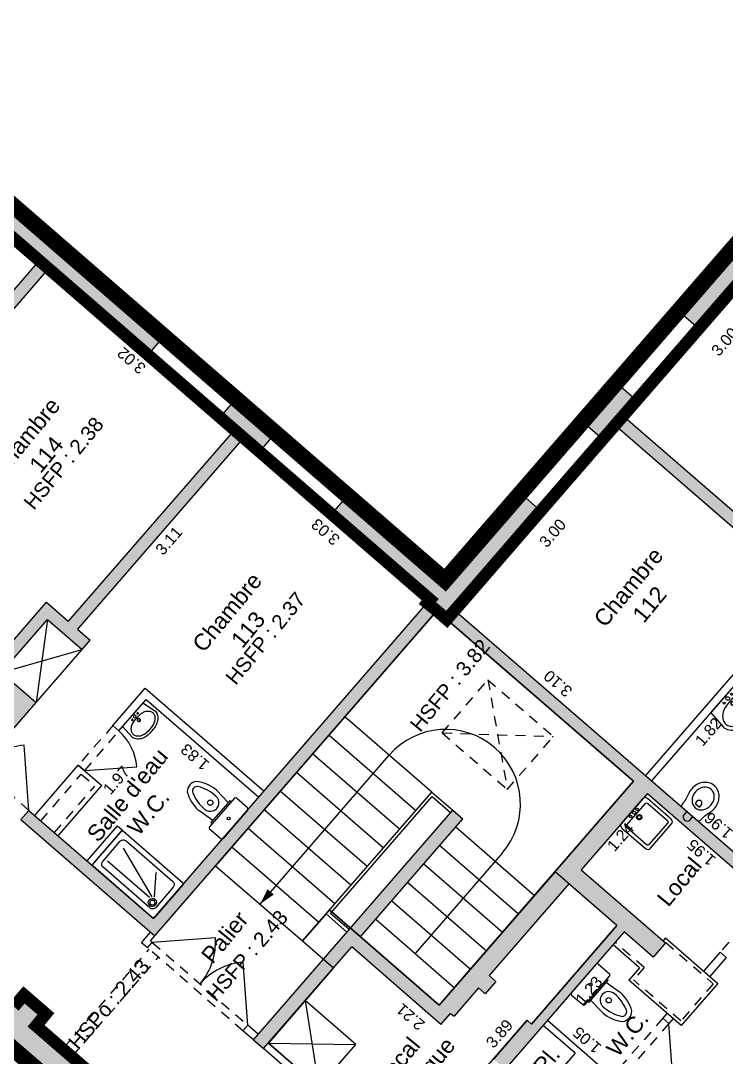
# Model space of a CAD drawing. Header units: metres. Extents: x 1653866.1 to 1653952.6, y 8210294.1 to 8210389.6.
# Drawn here: x 1653889.48 to 1653898.13, y 8210320.98 to 8210333.7 of the extents above; entities that cross this region are included whole.
import ezdxf
from ezdxf.enums import TextEntityAlignment as Align

# ---------------------------------------------------------------- set-up
doc = ezdxf.new("R2010")
doc.units = ezdxf.units.M
doc.header["$PDMODE"] = 32
doc.header["$PDSIZE"] = -0.5
doc.linetypes.add('AXES', pattern=[2, 1.25, -0.25, 0.25, -0.25])
doc.linetypes.add('CACHE2', pattern=[0.1875, 0.125, -0.0625])
for name, color, linetype in [('GEX_BAT_allege', 161, 'Continuous'), ('GEX_BAT_cloison', 2, 'Continuous'), ('GEX_BAT_cloison_vitree', 141, 'Continuous'), ('GEX_BAT_escalier_rampe', 6, 'Continuous'), ('GEX_BAT_fenetre', 4, 'Continuous'), ('GEX_BAT_fenetre_de_toit', 3, 'CACHE2'), ('GEX_BAT_gaine_tremie', 13, 'Continuous'), ('GEX_BAT_garde_corps', 181, 'Continuous'), ('GEX_BAT_linteau_cloison', 3, 'CACHE2'), ('GEX_BAT_linteau_mur', 6, 'CACHE2'), ('GEX_BAT_mur', 1, 'Continuous'), ('GEX_BAT_placard', 21, 'Continuous'), ('GEX_BAT_poutre', 32, 'CACHE2'), ('GEX_MEP_txt_cot_alti', 51, 'Continuous'), ('GEX_MEP_txt_cot_plani', 30, 'Continuous'), ('GEX_MEP_txt_designation', 7, 'Continuous'), ('GEX_MEP_txt_divers', 7, 'Continuous')]:
    doc.layers.add(name, color=color, linetype=linetype)
for name, color, linetype, true_color in [('GEX_EDS_sdp_1-habitation', 1, 'AXES', 0xff0000), ('GEX_EDS_sdp_2-tremie', 7, 'Continuous', 0xffff7f), ('GEX_EDS_sdp_7-lt', 150, 'Continuous', 0x007fff), ('GEX_EDS_shob_contour', 1, 'Continuous', 0xff0000), ('GEX_EDS_shob_tremie', 7, 'Continuous', 0xffff7f), ('GEX_EQU_sanitaire', 9, 'Continuous', 0x808080), ('GEX_MEP_mur_pochage', 7, 'Continuous', 0x999999), ('GEX_MEP_ouvrant_porte', 9, 'Continuous', 0x808080)]:
    doc.layers.add(name, color=color, linetype=linetype, true_color=true_color)
doc.styles.add('G100TXT-cote', font='swissl.ttf')
doc.styles.add('G100TXT-droit', font='swissl.ttf', dxfattribs={"height": 0.2})
doc.styles.add('G100TXT-italic', font='swissli.ttf', dxfattribs={"height": 0.14})
doc.styles.add('G50TXT-italic', font='swissli.ttf')
doc.dimstyles.new('G100COT-libre', dxfattribs={"dimtxt": 0.14, "dimasz": 0.18, "dimexe": 0.18, "dimexo": 0.2, "dimgap": 0.09, "dimtad": 0, "dimzin": 0, "dimdsep": 46, "dimtxsty": 'G100TXT-cote', "dimblk1": 'OBLIQUE', "dimblk2": 'OBLIQUE', "dimsah": 1, "dimcen": 0.09, "dimse1": 1, "dimse2": 1, "dimsd1": 1, "dimsd2": 1, "dimclrd": 252, "dimaunit": 2, "dimadec": 3, "dimazin": 0, "dimtfac": 1, "dimtix": 1, "dimtofl": 0, "dimtmove": 0, "dimatfit": 3, "dimldrblk": 'OBLIQUE', "dimfxl": 0.18, "dimtolj": 1, "dimtzin": 0, "dimarcsym": 0})

# ---------------------------------------------------------------- blocks, each defined once
blk = doc.blocks.new('*D131')
at = {"layer": 'Defpoints', "color": 0, "transparency": 16777216}
for p in [(1653899.381, 8210330.644), (1653897.133, 8210328.629), (1653897.418, 8210328.381)]:
    blk.add_point(p, dxfattribs=at)
at = {"layer": 'GEX_MEP_txt_cot_plani', "color": 0, "transparency": 16777216, "insert": (1653898.114, 8210329.76), "char_height": 0.14, "attachment_point": 5, "rotation": 49.0604, "style": 'G100TXT-cote'}
blk.add_mtext('\\A1;3.00', dxfattribs=at)
blk = doc.blocks.new('_OBLIQUE')
at = {"color": 0, "linetype": 'ByBlock'}
blk.add_line((-0.5, -0.5), (0.5, 0.5), dxfattribs=at)
blk = doc.blocks.new('*D132')
at = {"layer": 'Defpoints', "color": 0, "transparency": 16777216}
for p in [(1653896.767, 8210328.734), (1653896.985, 8210328.545), (1653894.801, 8210326.468)]:
    blk.add_point(p, dxfattribs=at)
at = {"layer": 'GEX_MEP_txt_cot_plani', "color": 0, "transparency": 16777216, "insert": (1653896.003, 8210327.412), "char_height": 0.14, "attachment_point": 5, "rotation": 49.0604, "style": 'G100TXT-cote'}
blk.add_mtext('\\A1;3.00', dxfattribs=at)
blk = doc.blocks.new('WC_sr')
at = {"layer": 'GEX_EQU_sanitaire'}
blk.add_lwpolyline([(-0.05, -0.1), (-0.05, -0.05, -1), (0.05, -0.05), (0.05, -0.1)], format="xyb", dxfattribs=at)
for points in [[(-0.12, -0.1), (0.12, -0.1, -0.414214), (0.15, -0.13, 0.079048), (0.173, -0.276, -0.079048), (0.185, -0.35, -0.083285), (0.172, -0.428, -0.09084), (0.134, -0.494, -0.104065), (0.073, -0.543, -0.115836), (0, -0.56, -0.115836), (-0.073, -0.543, -0.104065), (-0.134, -0.494, -0.09084), (-0.172, -0.428, -0.083285), (-0.185, -0.35, -0.079048), (-0.173, -0.276, 0.079048), (-0.15, -0.13, -0.414214), (-0.12, -0.1)], [(-0.035, -0.24), (0.035, -0.24), (0.035, -0.275, -1), (-0.035, -0.275)]]:
    blk.add_lwpolyline(points, format="xyb", close=True, dxfattribs=at)
blk.add_ellipse((0, -0.35), major_axis=(0, -0.15), ratio=0.833333, dxfattribs=at)
blk = doc.blocks.new('Lav_vc')
at = {"layer": 'GEX_EQU_sanitaire'}
for points in [[(0.267, -0.014, 0.371491), (0.251, 0), (-0.251, 0, 0.371491), (-0.267, -0.014), (-0.3, -0.234, 0.13052), (-0.28, -0.31, 0.001378), (-0.279, -0.311, 0.106642), (-0.22, -0.376, 0.083438), (-0.142, -0.414, 0.072173), (-0.048, -0.428), (0.048, -0.428, 0.072173), (0.142, -0.414, 0.083438), (0.22, -0.376, 0.106642), (0.279, -0.311, 0.131922), (0.3, -0.234)], [(0.129, -0.099, 0.072173), (0.048, -0.088), (-0.048, -0.088, 0.072173), (-0.129, -0.099, 0.083438), (-0.192, -0.13, 0.106642), (-0.238, -0.18, 0.131922), (-0.252, -0.234, 0.131922), (-0.238, -0.287, 0.106642), (-0.192, -0.337, 0.083438), (-0.129, -0.368, 0.072173), (-0.048, -0.38), (0.048, -0.38, 0.072173), (0.129, -0.368, 0.083439), (0.192, -0.337, 0.106641), (0.238, -0.287, 0.131922), (0.252, -0.234, 0.131922), (0.238, -0.18, 0.106642), (0.192, -0.13, 0.083438)], [(-0.085, -0.048, -1), (-0.059, -0.048, -1)], [(0.028, -0.136, -1), (-0.028, -0.136, -1)], [(0.024, -0.136, -1), (-0.024, -0.136, -1)], [(-0.022, -0.044, -1), (0.022, -0.044, -1)], [(0.059, -0.048, -1), (0.085, -0.048, -1)]]:
    blk.add_lwpolyline(points, format="xyb", close=True, dxfattribs=at)
blk = doc.blocks.new('Evi_bs')
at = {"layer": 'GEX_EQU_sanitaire'}
for points in [[(0.197, 0), (-0.197, 0, 0.414214), (-0.24, -0.043), (-0.24, -0.427, 0.414214), (-0.197, -0.47), (0.197, -0.47, 0.414214), (0.24, -0.427), (0.24, -0.043, 0.414214)], [(0.197, -0.085), (0.197, -0.406, -0.414214), (0.176, -0.427), (-0.176, -0.427, -0.414214), (-0.197, -0.406), (-0.197, -0.085, -0.414214), (-0.176, -0.064), (0.176, -0.064, -0.414214)], [(-0.076, -0.032, -1), (-0.047, -0.032, -1)], [(0.032, -0.117, -1), (-0.032, -0.117, -1)], [(0.021, -0.117, -1), (-0.021, -0.117, -1)], [(-0.019, -0.032, -1), (0.019, -0.032, -1)], [(0.041, -0.032, -1), (0.07, -0.032, -1)]]:
    blk.add_lwpolyline(points, format="xyb", close=True, dxfattribs=at)
blk = doc.blocks.new('WC_c')
at = {"layer": 'GEX_EQU_sanitaire'}
for p, q in [((-0.23, 0), (0.23, 0)), ((-0.25, -0.02), (-0.25, -0.2)), ((0.25, -0.02), (0.25, -0.2)), ((-0.23, -0.22), (0.23, -0.22)), ((-0.18, -0.24), (-0.18, -0.22)), ((-0.18, -0.24), (0.18, -0.24)), ((-0.146, -0.24), (-0.166, -0.451)), ((0.146, -0.24), (0.166, -0.451)), ((0.18, -0.22), (0.18, -0.24))]:
    blk.add_line(p, q, dxfattribs=at)
for centre, radius in [((0, -0.11), 0.0181), ((0, -0.406), 0.0326)]:
    blk.add_circle(centre, radius, dxfattribs=at)
for centre, radius, start, end in [((-0.23, -0.02), 0.02, 90, 180), ((0.23, -0.02), 0.02, 0, 90), ((-0.23, -0.2), 0.02, 180, 270), ((0.23, -0.2), 0.02, 270, 0), ((0, -0.406), 0.106, 0, 180), ((0.298, -0.445), 0.464, 180.7835, 214.5961), ((0.41, -0.414), 0.516, 179.1272, 207.1953), ((-0.41, -0.414), 0.516, 332.8047, 0.8728), ((-0.298, -0.445), 0.464, 325.4039, 359.2165), ((0.002, -0.605), 0.134, 230.3854, 269.1264), ((0, -0.624), 0.0552, 207.1953, 332.8047), ((-0.002, -0.605), 0.134, 270.8736, 309.6146)]:
    blk.add_arc(centre, radius, start, end, dxfattribs=at)
blk = doc.blocks.new('*D147')
at = {"layer": 'Defpoints', "color": 0, "transparency": 16777216}
for p in [(1653889.818, 8210330.658), (1653889.697, 8210330.519), (1653892.099, 8210328.679)]:
    blk.add_point(p, dxfattribs=at)
at = {"layer": 'GEX_MEP_txt_cot_plani', "color": 0, "transparency": 16777216, "insert": (1653890.837, 8210329.529), "char_height": 0.14, "attachment_point": 5, "rotation": 139.0604, "style": 'G100TXT-cote'}
blk.add_mtext('\\A1;3.02', dxfattribs=at)
blk = doc.blocks.new('*D148')
at = {"layer": 'Defpoints', "color": 0, "transparency": 16777216}
for p in [(1653889.818, 8210330.658), (1653889.94, 8210330.552), (1653887.78, 8210328.309)]:
    blk.add_point(p, dxfattribs=at)
at = {"layer": 'GEX_MEP_txt_cot_plani', "color": 0, "transparency": 16777216, "insert": (1653888.921, 8210329.378), "char_height": 0.14, "attachment_point": 5, "rotation": 49.0604, "style": 'G100TXT-cote'}
blk.add_mtext('\\A1;3.11', dxfattribs=at)
blk = doc.blocks.new('*D152')
at = {"layer": 'Defpoints', "color": 0, "transparency": 16777216}
for p in [(1653887.425, 8210332.733), (1653887.304, 8210332.594), (1653889.705, 8210330.756)]:
    blk.add_point(p, dxfattribs=at)
at = {"layer": 'GEX_MEP_txt_cot_plani', "color": 0, "transparency": 16777216, "insert": (1653888.444, 8210331.605), "char_height": 0.14, "attachment_point": 5, "rotation": 139.0604, "style": 'G100TXT-cote'}
blk.add_mtext('\\A1;3.02', dxfattribs=at)
blk = doc.blocks.new('*D155')
at = {"layer": 'Defpoints', "color": 0, "transparency": 16777216}
for p in [(1653892.212, 8210328.581), (1653892.313, 8210328.493), (1653890.175, 8210326.232)]:
    blk.add_point(p, dxfattribs=at)
at = {"layer": 'GEX_MEP_txt_cot_plani', "color": 0, "transparency": 16777216, "insert": (1653891.295, 8210327.319), "char_height": 0.14, "attachment_point": 5, "rotation": 49.0604, "style": 'G100TXT-cote'}
blk.add_mtext('\\A1;3.11', dxfattribs=at)
blk = doc.blocks.new('*D156')
at = {"layer": 'Defpoints', "color": 0, "transparency": 16777216}
for p in [(1653892.212, 8210328.581), (1653894.501, 8210326.596), (1653894.361, 8210326.434)]:
    blk.add_point(p, dxfattribs=at)
at = {"layer": 'GEX_MEP_txt_cot_plani', "color": 0, "transparency": 16777216, "insert": (1653893.217, 8210327.427), "char_height": 0.14, "attachment_point": 5, "rotation": 139.0604, "style": 'G100TXT-cote'}
blk.add_mtext('\\A1;3.03', dxfattribs=at)
blk = doc.blocks.new('WC_anc')
at = {"layer": 'GEX_EQU_sanitaire'}
for p, q in [((-0.23, 0), (0.23, 0)), ((-0.25, -0.02), (-0.25, -0.2)), ((0.25, -0.02), (0.25, -0.2)), ((-0.23, -0.22), (0.23, -0.22)), ((-0.18, -0.24), (-0.18, -0.22)), ((-0.18, -0.24), (0.18, -0.24)), ((-0.146, -0.24), (-0.166, -0.451)), ((0.146, -0.24), (0.166, -0.451)), ((0.18, -0.22), (0.18, -0.24))]:
    blk.add_line(p, q, dxfattribs=at)
for centre, radius in [((0, -0.11), 0.0181), ((0, -0.406), 0.0326)]:
    blk.add_circle(centre, radius, dxfattribs=at)
for centre, radius, start, end in [((-0.23, -0.02), 0.02, 90, 180), ((0.23, -0.02), 0.02, 0, 90), ((-0.23, -0.2), 0.02, 180, 270), ((0.23, -0.2), 0.02, 270, 0), ((0, -0.406), 0.106, 0, 180), ((0.298, -0.445), 0.464, 180.7835, 214.5961), ((0.41, -0.414), 0.516, 179.1272, 207.1953), ((-0.41, -0.414), 0.516, 332.8047, 0.8728), ((-0.298, -0.445), 0.464, 325.4039, 359.2165), ((0.002, -0.605), 0.134, 230.3854, 269.1264), ((0, -0.624), 0.0552, 207.1953, 332.8047), ((-0.002, -0.605), 0.134, 270.8736, 309.6146)]:
    blk.add_arc(centre, radius, start, end, dxfattribs=at)
blk = doc.blocks.new('*D169')
at = {"layer": 'Defpoints', "color": 0, "transparency": 16777216}
for p in [(1653891.227, 8210325.186), (1653891.298, 8210325.125), (1653889.936, 8210323.698)]:
    blk.add_point(p, dxfattribs=at)
at = {"layer": 'GEX_MEP_txt_cot_plani', "color": 0, "transparency": 16777216, "insert": (1653890.652, 8210324.381), "char_height": 0.14, "attachment_point": 5, "rotation": 49.0604, "style": 'G100TXT-cote'}
blk.add_mtext('\\A1;1.97', dxfattribs=at)
blk = doc.blocks.new('*D170')
at = {"layer": 'Defpoints', "color": 0, "transparency": 16777216}
for p in [(1653891.016, 8210325.37), (1653892.398, 8210324.171), (1653892.306, 8210324.065)]:
    blk.add_point(p, dxfattribs=at)
at = {"layer": 'GEX_MEP_txt_cot_plani', "color": 0, "transparency": 16777216, "insert": (1653891.615, 8210324.665), "char_height": 0.14, "attachment_point": 5, "rotation": 139.0604, "style": 'G100TXT-cote'}
blk.add_mtext('\\A1;1.83', dxfattribs=at)
blk = doc.blocks.new('*D171')
at = {"layer": 'Defpoints', "color": 0, "transparency": 16777216}
for p in [(1653897.165, 8210324.219), (1653897.241, 8210324.153), (1653896.352, 8210323.283)]:
    blk.add_point(p, dxfattribs=at)
at = {"layer": 'GEX_MEP_txt_cot_plani', "color": 0, "transparency": 16777216, "insert": (1653896.835, 8210323.685), "char_height": 0.14, "attachment_point": 5, "rotation": 49.0604, "style": 'G100TXT-cote'}
blk.add_mtext('\\A1;1.24', dxfattribs=at)
blk = doc.blocks.new('*D172')
at = {"layer": 'Defpoints', "color": 0, "transparency": 16777216}
for p in [(1653897.165, 8210324.219), (1653898.638, 8210322.942), (1653898.563, 8210322.855)]:
    blk.add_point(p, dxfattribs=at)
at = {"layer": 'GEX_MEP_txt_cot_plani', "color": 0, "transparency": 16777216, "insert": (1653897.827, 8210323.494), "char_height": 0.14, "attachment_point": 5, "rotation": 139.0604, "style": 'G100TXT-cote'}
blk.add_mtext('\\A1;1.95', dxfattribs=at)
blk = doc.blocks.new('*D173')
at = {"layer": 'Defpoints', "color": 0, "transparency": 16777216}
for p in [(1653896.744, 8210322.36), (1653896.852, 8210322.266), (1653895.938, 8210321.431)]:
    blk.add_point(p, dxfattribs=at)
at = {"layer": 'GEX_MEP_txt_cot_plani', "color": 0, "transparency": 16777216, "insert": (1653896.449, 8210321.802), "char_height": 0.14, "attachment_point": 5, "rotation": 49.0604, "style": 'G100TXT-cote'}
blk.add_mtext('\\A1;1.23', dxfattribs=at)
blk = doc.blocks.new('*D174')
at = {"layer": 'Defpoints', "color": 0, "transparency": 16777216}
for p in [(1653895.938, 8210321.431), (1653896.822, 8210320.848), (1653896.731, 8210320.743)]:
    blk.add_point(p, dxfattribs=at)
at = {"layer": 'GEX_MEP_txt_cot_plani', "color": 0, "transparency": 16777216, "insert": (1653896.425, 8210321.192), "char_height": 0.14, "attachment_point": 5, "rotation": 139.0604, "style": 'G100TXT-cote'}
blk.add_mtext('\\A1;1.05', dxfattribs=at)
blk = doc.blocks.new('*D176')
at = {"layer": 'Defpoints', "color": 0, "transparency": 16777216}
for p in [(1653914.87, 8210339.665), (1653914.875, 8210339.66), (1653894.989, 8210316.75)]:
    blk.add_point(p, dxfattribs=at)
at = {"layer": 'GEX_MEP_txt_cot_plani', "color": 0, "transparency": 16777216, "insert": (1653904.927, 8210328.209), "char_height": 0.14, "attachment_point": 5, "rotation": 49.0429, "style": 'G100TXT-cote'}
blk.add_mtext('\\A1;30.34', dxfattribs=at)
blk = doc.blocks.new('*D177')
at = {"layer": 'Defpoints', "color": 0, "transparency": 16777216}
for p in [(1653896.626, 8210322.741), (1653896.738, 8210322.643), (1653894.189, 8210319.705)]:
    blk.add_point(p, dxfattribs=at)
at = {"layer": 'GEX_MEP_txt_cot_plani', "color": 0, "transparency": 16777216, "insert": (1653895.351, 8210321.271), "char_height": 0.14, "attachment_point": 5, "rotation": 49.0604, "style": 'G100TXT-cote'}
blk.add_mtext('\\A1;3.89', dxfattribs=at)
blk = doc.blocks.new('*D178')
at = {"layer": 'Defpoints', "color": 0, "transparency": 16777216}
for p in [(1653893.538, 8210322.335), (1653895.211, 8210320.883), (1653895.096, 8210320.751)]:
    blk.add_point(p, dxfattribs=at)
at = {"layer": 'GEX_MEP_txt_cot_plani', "color": 0, "transparency": 16777216, "insert": (1653894.259, 8210321.476), "char_height": 0.14, "attachment_point": 5, "rotation": 139.0604, "style": 'G100TXT-cote'}
blk.add_mtext('\\A1;2.21', dxfattribs=at)
blk = doc.blocks.new('*D179')
at = {"layer": 'Defpoints', "color": 0, "transparency": 16777216}
for p in [(1653897.216, 8210324.373), (1653898.698, 8210323.088), (1653898.78, 8210323.181)]:
    blk.add_point(p, dxfattribs=at)
at = {"layer": 'GEX_MEP_txt_cot_plani', "color": 0, "transparency": 16777216, "insert": (1653898.038, 8210323.824), "char_height": 0.14, "attachment_point": 5, "rotation": 139.0604, "style": 'G100TXT-cote'}
blk.add_mtext('\\A1;1.96', dxfattribs=at)
blk = doc.blocks.new('*D180')
at = {"layer": 'Defpoints', "color": 0, "transparency": 16777216}
for p in [(1653898.412, 8210325.751), (1653898.512, 8210325.664), (1653897.216, 8210324.373)]:
    blk.add_point(p, dxfattribs=at)
at = {"layer": 'GEX_MEP_txt_cot_plani', "color": 0, "transparency": 16777216, "insert": (1653897.915, 8210324.975), "char_height": 0.14, "attachment_point": 5, "rotation": 49.0604, "style": 'G100TXT-cote'}
blk.add_mtext('\\A1;1.82', dxfattribs=at)
blk = doc.blocks.new('*D181')
at = {"layer": 'Defpoints', "color": 0, "transparency": 16777216}
for p in [(1653894.801, 8210326.468), (1653897.238, 8210324.551), (1653897.141, 8210324.439)]:
    blk.add_point(p, dxfattribs=at)
at = {"layer": 'GEX_MEP_txt_cot_plani', "color": 0, "transparency": 16777216, "insert": (1653896.068, 8210325.566), "char_height": 0.14, "attachment_point": 5, "rotation": 139.0604, "style": 'G100TXT-cote'}
blk.add_mtext('\\A1;3.10', dxfattribs=at)
blk = doc.blocks.new('*D218')
at = {"layer": 'Defpoints', "color": 0, "transparency": 16777216}
for p in [(1653880.669, 8210329.569), (1653893.823, 8210318.159), (1653893.827, 8210318.164)]:
    blk.add_point(p, dxfattribs=at)
at = {"layer": 'GEX_MEP_txt_cot_plani', "color": 0, "transparency": 16777216, "insert": (1653887.25, 8210323.869), "char_height": 0.14, "attachment_point": 5, "rotation": 139.0604, "style": 'G100TXT-cote'}
blk.add_mtext('\\A1;17.41', dxfattribs=at)

msp = doc.modelspace()

# ---------------------------------------------------------------- hatches: boundary and pattern name
at = {"layer": 'GEX_MEP_mur_pochage'}
h = msp.add_hatch(color=256, dxfattribs=at)
h.dxf.hatch_style = 1
h.paths.add_polyline_path([(1653901.388, 8210329.393), (1653901.244, 8210329.227), (1653898.933, 8210331.231), (1653899.978, 8210332.436), (1653899.729, 8210332.652), (1653897.548, 8210330.138), (1653897.797, 8210329.922), (1653898.834, 8210331.118), (1653901.145, 8210329.113), (1653900.974, 8210328.916), (1653901.125, 8210328.785), (1653901.296, 8210328.982), (1653902.732, 8210327.737), (1653901.466, 8210326.279), (1653901.58, 8210326.18), (1653904.194, 8210329.194), (1653904.081, 8210329.293), (1653902.83, 8210327.85), (1653901.395, 8210329.095), (1653901.539, 8210329.262)])
h = msp.add_hatch(color=256, dxfattribs=at)
h.dxf.hatch_style = 1
h.paths.add_polyline_path([(1653888.7, 8210332.025), (1653888.503, 8210331.798), (1653889.705, 8210330.756), (1653887.667, 8210328.407), (1653887.546, 8210328.512), (1653887.375, 8210328.315), (1653887.496, 8210328.211), (1653886.31, 8210326.843), (1653884.817, 8210328.139), (1653884.719, 8210328.026), (1653887.74, 8210325.405), (1653887.838, 8210325.518), (1653886.424, 8210326.745), (1653887.642, 8210328.15), (1653887.733, 8210328.071), (1653887.871, 8210328.23), (1653887.78, 8210328.309), (1653889.818, 8210330.658), (1653891.038, 8210329.6), (1653891.234, 8210329.827)])
h = msp.add_hatch(color=256, dxfattribs=at)
h.dxf.hatch_style = 1
h.paths.add_polyline_path([(1653883.977, 8210326.301), (1653884.115, 8210326.46), (1653883.798, 8210326.735), (1653883.66, 8210326.577), (1653881.605, 8210328.359), (1653881.743, 8210328.517), (1653881.411, 8210328.806), (1653881.273, 8210328.647), (1653880.248, 8210329.537), (1653873.272, 8210321.495), (1653869.37, 8210324.88), (1653870.52, 8210326.206), (1653870.346, 8210326.357), (1653869.196, 8210325.031), (1653866.704, 8210327.193), (1653867.771, 8210328.424), (1653867.545, 8210328.62), (1653866.281, 8210327.163), (1653873.375, 8210321.01), (1653880.286, 8210328.978), (1653900.681, 8210311.286), (1653901.728, 8210312.492), (1653901.456, 8210312.728), (1653900.669, 8210311.822), (1653897.248, 8210314.79), (1653898.139, 8210315.818), (1653898.025, 8210315.916), (1653897.134, 8210314.889), (1653895.646, 8210316.179), (1653896.557, 8210317.229), (1653896.443, 8210317.328), (1653895.533, 8210316.278), (1653889.666, 8210321.367), (1653889.79, 8210321.511), (1653889.518, 8210321.747), (1653889.394, 8210321.603)])
h = msp.add_hatch(color=256, dxfattribs=at)
h.dxf.hatch_style = 1
h.paths.add_polyline_path([(1653899.384, 8210327.026), (1653899.208, 8210326.822), (1653896.869, 8210328.852), (1653897.033, 8210329.042), (1653896.784, 8210329.258), (1653896.37, 8210328.781), (1653896.62, 8210328.564), (1653896.77, 8210328.738), (1653899.11, 8210326.709), (1653898.989, 8210326.569), (1653899.889, 8210325.788), (1653900.187, 8210326.131), (1653900.844, 8210325.561), (1653900.483, 8210325.145), (1653900.597, 8210325.047), (1653901.055, 8210325.576), (1653900.172, 8210326.343), (1653899.874, 8210326), (1653899.215, 8210326.571), (1653899.513, 8210326.914)])
h = msp.add_hatch(color=256, dxfattribs=at)
h.dxf.hatch_style = 1
h.paths.add_polyline_path([(1653892.118, 8210329.06), (1653891.922, 8210328.833), (1653892.099, 8210328.679), (1653890.061, 8210326.33), (1653889.792, 8210326.564), (1653888.999, 8210325.65), (1653889.324, 8210325.368), (1653888.76, 8210324.718), (1653888.435, 8210325), (1653888.258, 8210324.796), (1653888.795, 8210324.331), (1653889.666, 8210325.336), (1653889.243, 8210325.703), (1653889.807, 8210326.352), (1653890.23, 8210325.985), (1653890.328, 8210326.099), (1653890.175, 8210326.232), (1653892.212, 8210328.581), (1653892.405, 8210328.414), (1653892.602, 8210328.641)])
h = msp.add_hatch(color=256, dxfattribs=at)
h.dxf.hatch_style = 1
h.paths.add_polyline_path([(1653895.607, 8210327.901), (1653894.683, 8210326.835), (1653893.485, 8210327.874), (1653893.289, 8210327.647), (1653894.501, 8210326.596), (1653891.107, 8210322.683), (1653889.576, 8210324.011), (1653889.478, 8210323.897), (1653891.122, 8210322.471), (1653894.582, 8210326.46), (1653896.995, 8210324.367), (1653894.612, 8210321.62), (1653893.646, 8210322.459), (1653894.901, 8210323.906), (1653894.777, 8210324.013), (1653892.333, 8210321.196), (1653892.457, 8210321.088), (1653893.538, 8210322.335), (1653894.633, 8210321.384), (1653894.751, 8210321.52), (1653894.793, 8210321.485), (1653895.094, 8210321.832), (1653895.177, 8210321.76), (1653895.308, 8210321.911), (1653895.225, 8210321.983), (1653896.201, 8210323.109), (1653896.791, 8210322.598), (1653895.742, 8210321.389), (1653895.689, 8210321.435), (1653895.277, 8210320.959), (1653895.42, 8210320.834), (1653896.881, 8210322.519), (1653897.236, 8210322.211), (1653897.387, 8210322.385), (1653896.352, 8210323.283), (1653897.165, 8210324.219), (1653898.713, 8210322.876), (1653900.073, 8210324.443), (1653899.959, 8210324.541), (1653898.698, 8210323.088), (1653894.801, 8210326.468), (1653895.856, 8210327.684)])

# ---------------------------------------------------------------- linework, layer by layer
at = {"layer": 'GEX_BAT_allege'}
for p, q in [((1653896.784, 8210329.258), (1653897.548, 8210330.138)), ((1653891.234, 8210329.827), (1653892.118, 8210329.06)), ((1653896.37, 8210328.781), (1653895.607, 8210327.901)), ((1653892.602, 8210328.641), (1653893.485, 8210327.874))]:
    msp.add_line(p, q, dxfattribs=at)
at = {"layer": 'GEX_BAT_cloison'}
for p, q in [((1653898.402, 8210325.892), (1653897.141, 8210324.439)), ((1653898.412, 8210325.751), (1653897.216, 8210324.373)), ((1653890.606, 8210325.05), (1653891.006, 8210325.511)), ((1653891.006, 8210325.511), (1653892.463, 8210324.246)), ((1653890.681, 8210324.985), (1653891.016, 8210325.37)), ((1653891.016, 8210325.37), (1653892.398, 8210324.171)), ((1653890.606, 8210325.05), (1653890.681, 8210324.985)), ((1653890.184, 8210324.564), (1653890.186, 8210324.567)), ((1653890.186, 8210324.567), (1653890.262, 8210324.501)), ((1653890.26, 8210324.499), (1653890.262, 8210324.501)), ((1653890.291, 8210323.39), (1653890.665, 8210323.821)), ((1653890.352, 8210323.338), (1653890.725, 8210323.768)), ((1653890.665, 8210323.821), (1653890.725, 8210323.768)), ((1653890.96, 8210322.386), (1653891.071, 8210322.515)), ((1653891.07, 8210322.411), (1653891.122, 8210322.471)), ((1653891.033, 8210322.323), (1653890.96, 8210322.386)), ((1653891.033, 8210322.323), (1653891.092, 8210322.391)), ((1653891.092, 8210322.391), (1653891.07, 8210322.411)), ((1653898.057, 8210322.272), (1653897.854, 8210322.038)), ((1653898.133, 8210322.207), (1653897.93, 8210321.973)), ((1653898.057, 8210322.272), (1653898.133, 8210322.207)), ((1653896.806, 8210320.678), (1653895.938, 8210321.431)), ((1653897.406, 8210321.521), (1653897.353, 8210321.461)), ((1653897.429, 8210321.395), (1653897.353, 8210321.461)), ((1653897.481, 8210321.456), (1653897.429, 8210321.395)), ((1653892.204, 8210321.307), (1653892.263, 8210321.375)), ((1653892.333, 8210321.196), (1653892.204, 8210321.307)), ((1653892.392, 8210321.264), (1653892.263, 8210321.375)), ((1653896.278, 8210321.03), (1653895.885, 8210321.371)), ((1653893.532, 8210320.275), (1653892.516, 8210321.156)), ((1653893.473, 8210320.207), (1653892.457, 8210321.088)), ((1653896.278, 8210321.03), (1653895.813, 8210320.494))]:
    msp.add_line(p, q, dxfattribs=at)
at = {"layer": 'GEX_BAT_cloison_vitree'}
for p, q in [((1653897.797, 8210329.922), (1653897.033, 8210329.042)), ((1653891.922, 8210328.833), (1653891.038, 8210329.6)), ((1653895.856, 8210327.684), (1653896.62, 8210328.564)), ((1653893.289, 8210327.647), (1653892.405, 8210328.414))]:
    msp.add_line(p, q, dxfattribs=at)
at = {"layer": 'GEX_BAT_escalier_rampe'}
for p, q in [((1653894.52, 8210324.236), (1653893.455, 8210325.16)), ((1653894.322, 8210324.008), (1653893.257, 8210324.932)), ((1653894.123, 8210323.779), (1653893.058, 8210324.703)), ((1653893.925, 8210323.551), (1653892.86, 8210324.475)), ((1653893.727, 8210323.322), (1653892.662, 8210324.246)), ((1653893.529, 8210323.094), (1653892.464, 8210324.018)), ((1653893.331, 8210322.865), (1653892.266, 8210323.789)), ((1653894.815, 8210323.807), (1653895.782, 8210322.968)), ((1653894.618, 8210323.58), (1653895.585, 8210322.741)), ((1653893.132, 8210322.637), (1653892.067, 8210323.561)), ((1653891.869, 8210323.332), (1653892.934, 8210322.408)), ((1653894.422, 8210323.353), (1653895.389, 8210322.515)), ((1653894.225, 8210323.127), (1653895.192, 8210322.288)), ((1653894.029, 8210322.9), (1653894.995, 8210322.061)), ((1653893.223, 8210322.741), (1653892.934, 8210322.408)), ((1653893.832, 8210322.674), (1653894.799, 8210321.835))]:
    msp.add_line(p, q, dxfattribs=at)
at = {"layer": 'GEX_BAT_fenetre', "linetype": 'CACHE2'}
for p, q in [((1653897.759, 8210329.954), (1653896.996, 8210329.074)), ((1653891.954, 8210328.871), (1653891.071, 8210329.638)), ((1653895.818, 8210327.717), (1653896.582, 8210328.597)), ((1653893.322, 8210327.685), (1653892.438, 8210328.452))]:
    msp.add_line(p, q, dxfattribs=at)
at = {"layer": 'GEX_BAT_fenetre_de_toit'}
for p, q in [((1653894.646, 8210324.961), (1653895.209, 8210325.611)), ((1653895.209, 8210325.611), (1653896.01, 8210324.917)), ((1653895.209, 8210325.611), (1653895.447, 8210324.267)), ((1653894.646, 8210324.961), (1653895.447, 8210324.267)), ((1653894.646, 8210324.961), (1653896.01, 8210324.917)), ((1653895.447, 8210324.267), (1653896.01, 8210324.917))]:
    msp.add_line(p, q, dxfattribs=at)
at = {"layer": 'GEX_BAT_gaine_tremie'}
for p, q in [((1653889.649, 8210323.947), (1653890.184, 8210324.564)), ((1653890.184, 8210324.564), (1653890.471, 8210324.315)), ((1653889.936, 8210323.698), (1653890.471, 8210324.315)), ((1653897.386, 8210322.445), (1653897.357, 8210322.411)), ((1653897.386, 8210322.445), (1653898.028, 8210321.888)), ((1653897.069, 8210322.078), (1653896.744, 8210322.36)), ((1653897.069, 8210322.078), (1653896.937, 8210321.927)), ((1653897.58, 8210321.37), (1653896.937, 8210321.927)), ((1653898.028, 8210321.888), (1653897.58, 8210321.37))]:
    msp.add_line(p, q, dxfattribs=at)
at = {"layer": 'GEX_BAT_gaine_tremie', "linetype": 'CACHE2'}
for p, q in [((1653889.725, 8210323.882), (1653890.221, 8210324.453)), ((1653890.221, 8210324.453), (1653890.387, 8210324.309)), ((1653889.891, 8210323.738), (1653890.387, 8210324.309)), ((1653897.125, 8210322.083), (1653896.77, 8210322.39)), ((1653897.39, 8210322.388), (1653897.387, 8210322.385)), ((1653897.39, 8210322.388), (1653897.972, 8210321.884)), ((1653897.125, 8210322.083), (1653896.994, 8210321.931)), ((1653897.576, 8210321.427), (1653896.994, 8210321.931)), ((1653897.972, 8210321.884), (1653897.576, 8210321.427))]:
    msp.add_line(p, q, dxfattribs=at)
at = {"layer": 'GEX_BAT_garde_corps'}
for p, q in [((1653893.223, 8210322.741), (1653894.52, 8210324.236)), ((1653894.52, 8210324.236), (1653894.777, 8210324.013)), ((1653893.279, 8210322.745), (1653894.524, 8210324.18)), ((1653894.524, 8210324.18), (1653894.751, 8210323.983)), ((1653893.479, 8210322.518), (1653893.223, 8210322.741)), ((1653893.506, 8210322.548), (1653893.279, 8210322.745))]:
    msp.add_line(p, q, dxfattribs=at)
at = {"layer": 'GEX_BAT_linteau_cloison'}
for p, q in [((1653890.606, 8210325.05), (1653890.186, 8210324.567)), ((1653890.262, 8210324.501), (1653890.681, 8210324.985)), ((1653898.605, 8210322.904), (1653898.057, 8210322.272)), ((1653892.204, 8210321.307), (1653891.033, 8210322.323)), ((1653891.092, 8210322.391), (1653892.263, 8210321.375)), ((1653897.353, 8210321.461), (1653896.731, 8210320.743)), ((1653897.429, 8210321.395), (1653896.806, 8210320.678))]:
    msp.add_line(p, q, dxfattribs=at)
at = {"layer": 'GEX_BAT_linteau_mur'}
msp.add_line((1653889.576, 8210324.011), (1653888.972, 8210324.535), dxfattribs=at)
at = {"layer": 'GEX_BAT_mur'}
for p, q in [((1653897.548, 8210330.138), (1653899.729, 8210332.652)), ((1653888.7, 8210332.025), (1653891.234, 8210329.827)), ((1653888.503, 8210331.798), (1653889.705, 8210330.756)), ((1653897.797, 8210329.922), (1653898.834, 8210331.118)), ((1653889.705, 8210330.756), (1653887.667, 8210328.407)), ((1653889.818, 8210330.658), (1653887.78, 8210328.309)), ((1653889.818, 8210330.658), (1653891.038, 8210329.6)), ((1653897.548, 8210330.138), (1653897.797, 8210329.922)), ((1653891.234, 8210329.827), (1653891.038, 8210329.6)), ((1653896.37, 8210328.781), (1653896.784, 8210329.258)), ((1653896.784, 8210329.258), (1653897.033, 8210329.042)), ((1653892.118, 8210329.06), (1653891.922, 8210328.833)), ((1653892.118, 8210329.06), (1653892.602, 8210328.641)), ((1653896.869, 8210328.852), (1653897.033, 8210329.042)), ((1653900.681, 8210311.286), (1653880.286, 8210328.978)), ((1653891.922, 8210328.833), (1653892.099, 8210328.679)), ((1653896.869, 8210328.852), (1653899.208, 8210326.822)), ((1653892.099, 8210328.679), (1653890.061, 8210326.33)), ((1653896.37, 8210328.781), (1653896.62, 8210328.564)), ((1653896.62, 8210328.564), (1653896.77, 8210328.738)), ((1653896.77, 8210328.738), (1653899.11, 8210326.709)), ((1653892.212, 8210328.581), (1653890.175, 8210326.232)), ((1653892.212, 8210328.581), (1653892.405, 8210328.414)), ((1653892.602, 8210328.641), (1653892.405, 8210328.414)), ((1653894.683, 8210326.835), (1653895.607, 8210327.901)), ((1653895.856, 8210327.684), (1653895.607, 8210327.901)), ((1653893.485, 8210327.874), (1653893.289, 8210327.647)), ((1653893.485, 8210327.874), (1653894.683, 8210326.835)), ((1653893.289, 8210327.647), (1653894.501, 8210326.596)), ((1653894.801, 8210326.468), (1653895.856, 8210327.684)), ((1653888.999, 8210325.65), (1653889.792, 8210326.564)), ((1653889.792, 8210326.564), (1653890.061, 8210326.33)), ((1653891.107, 8210322.683), (1653894.501, 8210326.596)), ((1653891.122, 8210322.471), (1653894.582, 8210326.46)), ((1653894.582, 8210326.46), (1653896.995, 8210324.367)), ((1653894.801, 8210326.468), (1653898.698, 8210323.088)), ((1653889.243, 8210325.703), (1653889.807, 8210326.352)), ((1653889.807, 8210326.352), (1653890.23, 8210325.985)), ((1653890.175, 8210326.232), (1653890.328, 8210326.099)), ((1653890.23, 8210325.985), (1653890.328, 8210326.099)), ((1653889.243, 8210325.703), (1653889.666, 8210325.336)), ((1653888.795, 8210324.331), (1653889.666, 8210325.336)), ((1653896.995, 8210324.367), (1653894.612, 8210321.62)), ((1653897.165, 8210324.219), (1653896.352, 8210323.283)), ((1653897.165, 8210324.219), (1653898.713, 8210322.876)), ((1653889.478, 8210323.897), (1653889.576, 8210324.011)), ((1653889.576, 8210324.011), (1653891.107, 8210322.683)), ((1653892.333, 8210321.196), (1653894.777, 8210324.013)), ((1653894.777, 8210324.013), (1653894.901, 8210323.906)), ((1653889.478, 8210323.897), (1653891.122, 8210322.471)), ((1653893.646, 8210322.459), (1653894.901, 8210323.906)), ((1653896.352, 8210323.283), (1653897.387, 8210322.385)), ((1653896.201, 8210323.109), (1653895.225, 8210321.983)), ((1653896.791, 8210322.598), (1653896.201, 8210323.109)), ((1653896.791, 8210322.598), (1653895.742, 8210321.389)), ((1653894.612, 8210321.62), (1653893.646, 8210322.459)), ((1653896.881, 8210322.519), (1653895.42, 8210320.834)), ((1653897.236, 8210322.211), (1653896.881, 8210322.519)), ((1653892.457, 8210321.088), (1653893.538, 8210322.335)), ((1653894.633, 8210321.384), (1653893.538, 8210322.335)), ((1653897.387, 8210322.385), (1653897.236, 8210322.211)), ((1653895.308, 8210321.911), (1653895.225, 8210321.983)), ((1653895.094, 8210321.832), (1653894.793, 8210321.485)), ((1653895.177, 8210321.76), (1653895.094, 8210321.832)), ((1653895.308, 8210321.911), (1653895.177, 8210321.76)), ((1653889.394, 8210321.603), (1653889.518, 8210321.747)), ((1653889.79, 8210321.511), (1653889.518, 8210321.747)), ((1653889.666, 8210321.367), (1653889.79, 8210321.511)), ((1653894.633, 8210321.384), (1653894.751, 8210321.52)), ((1653894.751, 8210321.52), (1653894.793, 8210321.485)), ((1653895.689, 8210321.435), (1653895.277, 8210320.959)), ((1653895.742, 8210321.389), (1653895.689, 8210321.435)), ((1653895.533, 8210316.278), (1653889.666, 8210321.367)), ((1653892.333, 8210321.196), (1653892.457, 8210321.088))]:
    msp.add_line(p, q, dxfattribs=at)
at = {"layer": 'GEX_BAT_placard'}
for p, q in [((1653889.666, 8210325.336), (1653890.23, 8210325.985)), ((1653893.587, 8210321.14), (1653892.968, 8210321.677)), ((1653893.135, 8210320.619), (1653893.587, 8210321.14))]:
    msp.add_line(p, q, dxfattribs=at)
at = {"layer": 'GEX_BAT_poutre'}
for p, q in [((1653889.992, 8210321.084), (1653891.053, 8210322.306)), ((1653890.106, 8210320.985), (1653891.166, 8210322.208))]:
    msp.add_line(p, q, dxfattribs=at)
at = {"layer": 'GEX_EDS_sdp_1-habitation', "const_width": 0.15}
for points in [[(1653902.963, 8210335.877), (1653900.997, 8210333.611), (1653900.898, 8210333.497), (1653898.933, 8210331.231), (1653898.834, 8210331.118), (1653896.77, 8210328.738), (1653895.856, 8210327.684), (1653894.705, 8210326.353), (1653894.582, 8210326.46), (1653894.466, 8210326.554), (1653894.501, 8210326.596), (1653893.289, 8210327.647), (1653889.705, 8210330.756), (1653885.046, 8210334.797)], [(1653889.394, 8210321.603), (1653889.518, 8210321.747), (1653889.786, 8210321.514), (1653889.666, 8210321.367), (1653894.989, 8210316.75), (1653895.099, 8210316.877), (1653897.244, 8210315.016), (1653897.344, 8210315.13), (1653897.457, 8210315.032), (1653900.879, 8210312.064), (1653911.586, 8210324.406), (1653907.059, 8210328.333), (1653907.838, 8210329.231), (1653909.168, 8210328.078), (1653910.13, 8210329.187), (1653908.099, 8210330.949), (1653909.666, 8210332.756), (1653912.348, 8210335.848)]]:
    msp.add_lwpolyline(points, dxfattribs=at)
at = {"layer": 'GEX_EDS_sdp_2-tremie'}
msp.add_lwpolyline([(1653894.612, 8210321.62), (1653896.995, 8210324.367), (1653894.582, 8210326.46), (1653891.869, 8210323.332), (1653892.934, 8210322.408), (1653893.223, 8210322.741), (1653893.265, 8210322.789)], close=True, dxfattribs=at)
at = {"layer": 'GEX_EDS_sdp_7-lt'}
msp.add_lwpolyline([(1653896.791, 8210322.598), (1653896.032, 8210323.256), (1653894.612, 8210321.62), (1653893.265, 8210322.789), (1653892.934, 8210322.408), (1653893.315, 8210322.078), (1653892.516, 8210321.156), (1653894.189, 8210319.705), (1653895.689, 8210321.435), (1653895.742, 8210321.389)], close=True, dxfattribs=at)
at = {"layer": 'GEX_EDS_shob_contour', "const_width": 0.2}
msp.add_lwpolyline([(1653918.134, 8210352.715), (1653917.348, 8210351.764), (1653917.251, 8210351.744, 0.691921), (1653916.965, 8210351.686), (1653915.774, 8210351.441), (1653914.322, 8210349.677), (1653914.393, 8210348.459, 1.02228), (1653914.411, 8210348.15), (1653914.418, 8210348.037), (1653913.08, 8210349.139), (1653912.371, 8210348.278), (1653911.215, 8210348.158), (1653909.953, 8210346.626), (1653910.057, 8210345.468), (1653909.415, 8210344.688), (1653909.855, 8210344.326), (1653894.683, 8210326.835), (1653886.466, 8210333.962)], format="xyb", dxfattribs=at)
msp.add_lwpolyline([(1653880.286, 8210328.978), (1653900.681, 8210311.286), (1653912.054, 8210324.397), (1653907.484, 8210328.361), (1653907.89, 8210328.829), (1653909.219, 8210327.676), (1653910.556, 8210329.217), (1653908.518, 8210330.985), (1653912.57, 8210335.656), (1653914.611, 8210338.008), (1653915.177, 8210338.662), (1653916.448, 8210340.205), (1653916.767, 8210339.942), (1653916.423, 8210339.525), (1653916.692, 8210337.251), (1653918.645, 8210335.642)], dxfattribs=at)
at = {"layer": 'GEX_EDS_shob_tremie'}
msp.add_lwpolyline([(1653894.612, 8210321.62), (1653896.995, 8210324.367), (1653894.582, 8210326.46), (1653891.869, 8210323.332), (1653892.934, 8210322.408), (1653893.223, 8210322.741), (1653893.265, 8210322.789)], close=True, dxfattribs=at)
at = {"layer": 'GEX_EQU_sanitaire'}
for p, q in [((1653891.088, 8210322.95), (1653890.74, 8210323.545)), ((1653891.057, 8210322.94), (1653890.543, 8210323.386)), ((1653891.12, 8210322.945), (1653891.138, 8210323.249))]:
    msp.add_line(p, q, dxfattribs=at)
for points in [[(1653890.736, 8210325.033, -0.371491), (1653890.736, 8210325.048), (1653890.971, 8210325.318, -0.371491), (1653890.986, 8210325.321), (1653891.119, 8210325.236, -0.13052), (1653891.151, 8210325.189, -0.001378), (1653891.151, 8210325.188, -0.106642), (1653891.158, 8210325.126, -0.083438), (1653891.143, 8210325.067, -0.072173), (1653891.106, 8210325.01), (1653891.061, 8210324.958, -0.072173), (1653891.01, 8210324.914, -0.083438), (1653890.953, 8210324.89, -0.106642), (1653890.891, 8210324.888, -0.131922), (1653890.839, 8210324.913)], [(1653890.847, 8210325.068, -0.072173), (1653890.878, 8210325.117), (1653890.923, 8210325.168, -0.072173), (1653890.967, 8210325.206, -0.083438), (1653891.013, 8210325.226, -0.106642), (1653891.062, 8210325.227, -0.131922), (1653891.097, 8210325.21, -0.131922), (1653891.119, 8210325.177, -0.106642), (1653891.124, 8210325.13, -0.083438), (1653891.112, 8210325.081, -0.072173), (1653891.08, 8210325.032), (1653891.035, 8210324.98, -0.072173), (1653890.991, 8210324.942, -0.083439), (1653890.945, 8210324.923, -0.106641), (1653890.897, 8210324.922, -0.131922), (1653890.862, 8210324.939, -0.131922), (1653890.84, 8210324.971, -0.106642), (1653890.834, 8210325.019, -0.083438)], [(1653890.852, 8210325.129, 1), (1653890.84, 8210325.115, 1)], [(1653890.888, 8210325.175, 1), (1653890.867, 8210325.151, 1)], [(1653890.919, 8210325.207, 1), (1653890.907, 8210325.193, 1)], [(1653890.914, 8210325.105, 1), (1653890.94, 8210325.135, 1)], [(1653890.915, 8210325.107, 1), (1653890.938, 8210325.133, 1)], [(1653891.464, 8210323.125, -0.414214), (1653891.466, 8210323.097), (1653891.12, 8210322.698, -0.414214), (1653891.092, 8210322.696), (1653890.367, 8210323.325, -0.414214), (1653890.365, 8210323.353), (1653890.711, 8210323.752, -0.414214), (1653890.739, 8210323.754)], [(1653890.488, 8210323.312, -0.414214), (1653890.483, 8210323.383), (1653890.698, 8210323.631, -0.414214), (1653890.769, 8210323.636), (1653891.343, 8210323.138, -0.414214), (1653891.348, 8210323.067), (1653891.133, 8210322.819, -0.414214), (1653891.062, 8210322.814)], [(1653891.055, 8210322.913, -1), (1653891.131, 8210322.847, -1)], [(1653891.07, 8210322.9, -1), (1653891.116, 8210322.86, -1)]]:
    msp.add_lwpolyline(points, format="xyb", close=True, dxfattribs=at)
at = {"layer": 'GEX_MEP_ouvrant_porte'}
for points in [[(1653890.262, 8210324.501), (1653890.9, 8210324.546, 0.198912), (1653890.681, 8210324.985, 0.198912)], [(1653889.576, 8210324.011), (1653889.519, 8210324.809, 0.198912), (1653888.972, 8210324.535, 0.198912)], [(1653891.678, 8210321.883, 0.198912), (1653891.865, 8210322.446), (1653891.092, 8210322.391)], [(1653892.263, 8210321.375), (1653892.208, 8210322.148, 0.198912), (1653891.678, 8210321.883, 0.198912)], [(1653896.806, 8210320.678, 0.198912), (1653897.496, 8210320.448), (1653897.429, 8210321.395)]]:
    msp.add_lwpolyline(points, format="xyb", dxfattribs=at)
at = {"layer": 'GEX_MEP_txt_divers'}
for p, q in [((1653889.807, 8210326.352), (1653889.666, 8210325.336)), ((1653889.243, 8210325.703), (1653890.23, 8210325.985)), ((1653892.413, 8210322.86), (1653893.999, 8210324.688)), ((1653895.384, 8210323.486), (1653894.315, 8210322.254)), ((1653892.968, 8210321.677), (1653893.135, 8210320.619)), ((1653892.516, 8210321.156), (1653893.587, 8210321.14))]:
    msp.add_line(p, q, dxfattribs=at)
msp.add_lwpolyline([(1653892.413, 8210322.86, 0, 0.1, 0), (1653892.544, 8210323.011, 0, 0, 0)], format="xyseb", dxfattribs=at)
msp.add_arc((1653894.691, 8210324.087), 0.917, 319.0604, 139.0604, dxfattribs=at)

# ---------------------------------------------------------------- block references
at = {"layer": 'GEX_EQU_sanitaire'}
for name, p, rotation in [('Lav_vc', (1653898.117, 8210325.412), 49.06044264582559), ('WC_anc', (1653892.11, 8210323.839), 229.0604433246839), ('Evi_bs', (1653896.977, 8210324.003), 49.06044265107472), ('WC_c', (1653896.385, 8210321.947), 49.06044265107472)]:
    msp.add_blockref(name, p, dxfattribs=dict(at, rotation=rotation))
at = {"layer": 'GEX_EQU_sanitaire', "xscale": -1, "rotation": 139.0604426392689}
msp.add_blockref('WC_sr', (1653897.62, 8210323.891), dxfattribs=at)

# ---------------------------------------------------------------- texts
at = {"layer": 'GEX_MEP_txt_cot_alti', "style": 'G50TXT-italic'}
msp.add_text('2.43', height=0.1802, rotation=49.0604, dxfattribs=at).set_placement((1653892.448, 8210322.319))
msp.add_text('HSFP : ', height=0.1802, rotation=49.0604, dxfattribs=at).set_placement((1653892.448, 8210322.319), align=Align.RIGHT)
at = {"layer": 'GEX_MEP_txt_cot_alti', "color": 6, "style": 'G50TXT-italic'}
msp.add_text('2.43', height=0.1802, rotation=49.0604, dxfattribs=at).set_placement((1653890.751, 8210321.717))
msp.add_text('HSPo : ', height=0.1802, rotation=49.0604, dxfattribs=at).set_placement((1653890.751, 8210321.717), align=Align.RIGHT)
at = {"layer": 'GEX_MEP_txt_cot_alti', "char_height": 0.18, "width": 1.56754, "attachment_point": 1, "rotation": 50.5279, "style": 'G100TXT-italic'}
for s, insert in [('HSFP : 2.38', (1653889.499, 8210327.799)), ('HSFP : 2.37', (1653891.975, 8210325.651)), ('HSFP : 3.82', (1653894.238, 8210325.074))]:
    msp.add_mtext(s, dxfattribs=dict(at, insert=insert))
at = {"layer": 'GEX_MEP_txt_designation', "char_height": 0.2, "width": 1.97385, "attachment_point": 5, "rotation": 50.5279, "style": 'G100TXT-droit'}
for s, insert in [('Chambre \\P114', (1653889.663, 8210328.483)), ('Chambre \\P112', (1653897.062, 8210326.644)), ('Chambre \\P113', (1653892.139, 8210326.335)), ("Salle d'eau\\PW.C.", (1653890.916, 8210324.093)), ('Local', (1653897.558, 8210323.135)), ('Palier ', (1653891.981, 8210322.454)), ('W.C.', (1653896.922, 8210321.273)), ('Local \\Ptechnique  ', (1653894.255, 8210320.803)), ('Pl.', (1653895.929, 8210320.948))]:
    msp.add_mtext(s, dxfattribs=dict(at, insert=insert))

# ---------------------------------------------------------------- dimensions: what is measured, and where the dimension line sits
at = {"layer": 'GEX_MEP_txt_cot_plani'}
for p1, p2, distance, picture, middle in [((1653894.989, 8210316.75), (1653914.875, 8210339.66), 0.007, '*D176', (1653904.927, 8210328.209)), ((1653889.705, 8210330.756), (1653887.425, 8210332.733), 0.185, '*D152', (1653888.444, 8210331.605)), ((1653887.78, 8210328.309), (1653889.818, 8210330.658), -0.161, '*D148', (1653888.921, 8210329.378)), ((1653892.099, 8210328.679), (1653889.818, 8210330.658), 0.185, '*D147', (1653890.837, 8210329.529)), ((1653899.381, 8210330.644), (1653897.418, 8210328.381), -0.378, '*D131', (1653898.114, 8210329.76)), ((1653880.669, 8210329.569), (1653893.823, 8210318.159), 0.006, '*D218', (1653887.25, 8210323.869)), ((1653894.801, 8210326.468), (1653896.767, 8210328.734), -0.289, '*D132', (1653896.003, 8210327.412)), ((1653890.175, 8210326.232), (1653892.212, 8210328.581), -0.134, '*D155', (1653891.295, 8210327.319)), ((1653894.801, 8210326.468), (1653897.141, 8210324.439), 0.148, '*D181', (1653896.068, 8210325.566)), ((1653897.216, 8210324.373), (1653898.412, 8210325.751), -0.133, '*D180', (1653897.915, 8210324.975)), ((1653891.016, 8210325.37), (1653892.398, 8210324.171), -0.14, '*D170', (1653891.615, 8210324.665)), ((1653889.936, 8210323.698), (1653891.227, 8210325.186), -0.093, '*D169', (1653890.652, 8210324.381)), ((1653897.216, 8210324.373), (1653898.698, 8210323.088), 0.124, '*D179', (1653898.038, 8210323.824)), ((1653896.352, 8210323.283), (1653897.165, 8210324.219), -0.101, '*D171', (1653896.835, 8210323.685)), ((1653897.165, 8210324.219), (1653898.638, 8210322.942), -0.114, '*D172', (1653897.827, 8210323.494)), ((1653894.189, 8210319.705), (1653896.738, 8210322.643), 0.148, '*D177', (1653895.351, 8210321.271)), ((1653893.5379, 8210322.3346), (1653895.211, 8210320.8833), -0.1758, '*D178', (1653894.2593, 8210321.4762)), ((1653895.938, 8210321.431), (1653896.744, 8210322.36), -0.143, '*D173', (1653896.449, 8210321.802)), ((1653895.938, 8210321.431), (1653896.731, 8210320.743), 0.138, '*D174', (1653896.425, 8210321.192))]:
    dim = msp.add_aligned_dim(p1=p1, p2=p2, distance=distance, dimstyle='G100COT-libre', dxfattribs=at)
    dim.commit()
    dim.dimension.update_dxf_attribs({"geometry": picture, "text_midpoint": middle})
dim = msp.add_linear_dim(base=(1653894.361, 8210326.434), p1=(1653892.212, 8210328.581), p2=(1653894.501, 8210326.596), angle=319.0604, dimstyle='G100COT-libre', dxfattribs=at)
dim.commit()
dim.dimension.update_dxf_attribs({"geometry": '*D156', "text_midpoint": (1653893.217, 8210327.427), "dimtype": 161})

doc.saveas('drawing.dxf')
